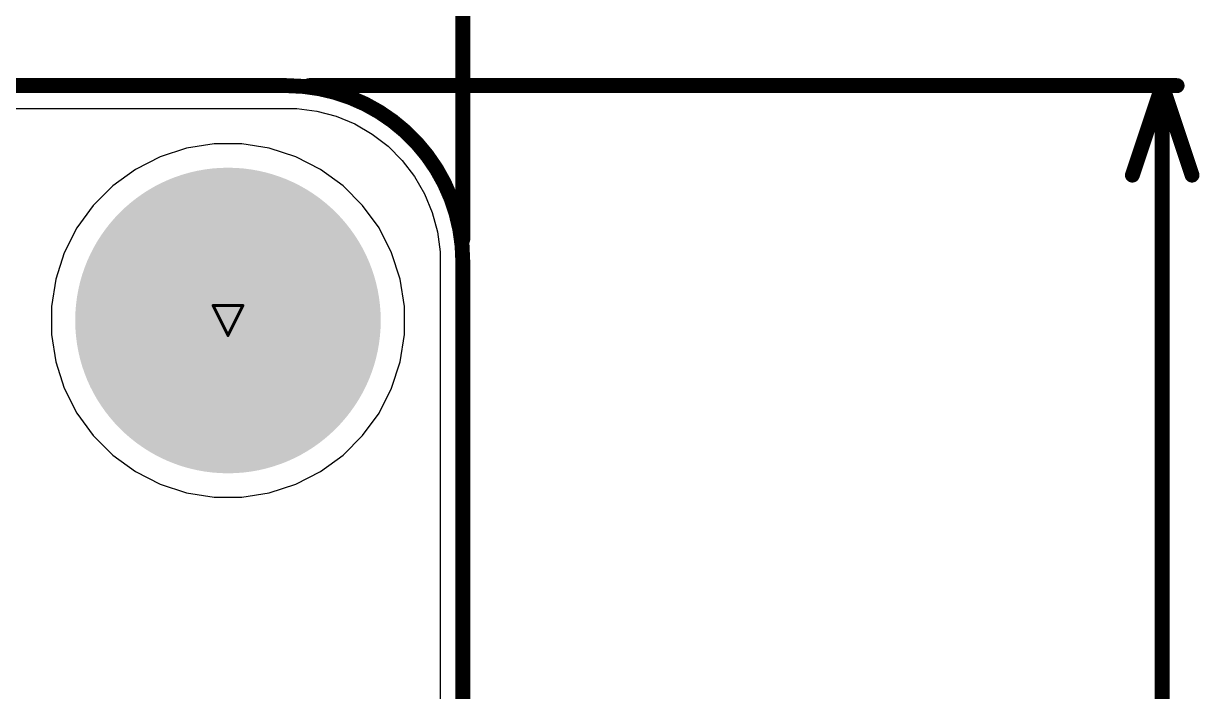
# Model space of a CAD drawing. Header units: inches. Extents: x -25 to 209, y 65 to 158.
# Drawn here: x 68.72 to 88.75, y 109 to 120.38 of the extents above; entities that cross this region are included whole.
import ezdxf

# ---------------------------------------------------------------- set-up
doc = ezdxf.new("R2010")
doc.units = ezdxf.units.IN
for name, color, linetype in [('Board Outline', 216, 'Continuous'), ('Bottom Layer', 5, 'Continuous'), ('Bottom Solder', 6, 'Continuous'), ('Dimensions', 6, 'Continuous'), ('Drill Drawing', 1, 'Continuous'), ('Multi-Layer', 9, 'Continuous'), ('Pad Holes', 156, 'Continuous'), ('Top Layer', 1, 'Continuous'), ('Top Solder', 216, 'Continuous')]:
    doc.layers.add(name, color=color, linetype=linetype)

msp = doc.modelspace()

# ---------------------------------------------------------------- hatches: boundary and pattern name
at = {"layer": 'Bottom Layer'}
h = msp.add_hatch(color=5, dxfattribs=at)
edge = h.paths.add_edge_path()
edge.add_arc((72.2, 115.32), 2.5, 0, 360)
at = {"layer": 'Bottom Solder'}
h = msp.add_hatch(color=6, dxfattribs=at)
edge = h.paths.add_edge_path()
edge.add_arc((72.2, 115.32), 2.602, 0, 360)
at = {"layer": 'Multi-Layer'}
h = msp.add_hatch(color=9, dxfattribs=at)
edge = h.paths.add_edge_path()
edge.add_arc((72.2, 115.32), 2.5, 0, 360)
at = {"layer": 'Pad Holes'}
h = msp.add_hatch(color=7, dxfattribs=at)
edge = h.paths.add_edge_path()
edge.add_arc((72.2, 115.32), 1.5, 0, 360)
at = {"layer": 'Top Layer'}
h = msp.add_hatch(color=1, dxfattribs=at)
edge = h.paths.add_edge_path()
edge.add_arc((72.2, 115.32), 2.5, 0, 360)
at = {"layer": 'Top Solder'}
h = msp.add_hatch(color=216, dxfattribs=at)
edge = h.paths.add_edge_path()
edge.add_arc((72.2, 115.32), 2.602, 0, 360)

# ---------------------------------------------------------------- linework, layer by layer
at = {"layer": 'Board Outline'}
for points in [[(-20.8, 119.32, 0.254, 0.254, 0), (73.2, 119.32, 0.254, 0.254, 0)], [(73.2, 119.32, 0.254, 0.254, -0.414214), (76.2, 116.32, 0.254, 0.254, 0)], [(76.2, 68.32, 0.254, 0.254, 0), (76.2, 116.32, 0.254, 0.254, 0)]]:
    msp.add_lwpolyline(points, format="xyseb", dxfattribs=at)
for points in [[(73.137, 119.32, 0.127, 0.127, 1), (73.264, 119.32, 0.127, 0.127, 1)], [(73.137, 119.32, 0.127, 0.127, 1), (73.264, 119.32, 0.127, 0.127, 1)], [(76.136, 116.32, 0.127, 0.127, 1), (76.263, 116.32, 0.127, 0.127, 1)], [(76.136, 116.32, 0.127, 0.127, 1), (76.263, 116.32, 0.127, 0.127, 1)]]:
    msp.add_lwpolyline(points, format="xyseb", close=True, dxfattribs=at)
at = {"layer": 'Bottom Layer'}
for p, q in [((-2.834, 118.932), (73.371, 118.932)), ((73.371, 118.932), (73.711, 118.887)), ((73.711, 118.887), (74.041, 118.798)), ((74.041, 118.798), (74.358, 118.667)), ((74.358, 118.667), (74.654, 118.496)), ((74.654, 118.496), (74.926, 118.288)), ((71.496, 118.254), (71.045, 118.108)), ((71.963, 118.328), (71.496, 118.254)), ((72.437, 118.328), (71.963, 118.328)), ((72.904, 118.254), (72.437, 118.328)), ((73.355, 118.108), (72.904, 118.254)), ((74.926, 118.288), (75.168, 118.046)), ((71.045, 118.108), (70.623, 117.893)), ((73.777, 117.893), (73.355, 118.108)), ((75.168, 118.046), (75.376, 117.774)), ((70.623, 117.893), (70.24, 117.614)), ((74.16, 117.614), (73.777, 117.893)), ((70.24, 117.614), (69.906, 117.28)), ((74.494, 117.28), (74.16, 117.614)), ((75.376, 117.774), (75.547, 117.478)), ((75.547, 117.478), (75.678, 117.161)), ((69.906, 117.28), (69.627, 116.897)), ((74.773, 116.897), (74.494, 117.28)), ((75.678, 117.161), (75.767, 116.831)), ((69.627, 116.897), (69.412, 116.475)), ((74.988, 116.475), (74.773, 116.897)), ((75.767, 116.831), (75.812, 116.491)), ((69.412, 116.475), (69.266, 116.024)), ((75.134, 116.024), (74.988, 116.475)), ((75.812, 116.491), (75.812, 116.32)), ((75.812, 116.32), (75.812, 68.32)), ((69.266, 116.024), (69.192, 115.557)), ((75.208, 115.557), (75.134, 116.024)), ((69.192, 115.557), (69.192, 115.083)), ((75.208, 115.083), (75.208, 115.557)), ((69.192, 115.083), (69.266, 114.616)), ((75.134, 114.616), (75.208, 115.083)), ((69.266, 114.616), (69.412, 114.165)), ((74.988, 114.165), (75.134, 114.616)), ((69.412, 114.165), (69.627, 113.743)), ((74.773, 113.743), (74.988, 114.165)), ((69.627, 113.743), (69.906, 113.36)), ((74.494, 113.36), (74.773, 113.743)), ((69.906, 113.36), (70.24, 113.026)), ((74.16, 113.026), (74.494, 113.36)), ((70.24, 113.026), (70.623, 112.747)), ((73.777, 112.747), (74.16, 113.026)), ((70.623, 112.747), (71.045, 112.532)), ((73.355, 112.532), (73.777, 112.747)), ((71.045, 112.532), (71.496, 112.386)), ((71.496, 112.386), (71.963, 112.312)), ((72.437, 112.312), (72.904, 112.386)), ((72.904, 112.386), (73.355, 112.532)), ((71.963, 112.312), (72.437, 112.312))]:
    msp.add_line(p, q, dxfattribs=at)
at = {"layer": 'Dimensions'}
for points in [[(76.2, 116.701, 0.254, 0.254, 0), (76.2, 129.54, 0.254, 0.254, 0)], [(73.581, 119.32, 0.254, 0.254, 0), (88.367, 119.32, 0.254, 0.254, 0)], [(87.605, 117.796, 0.254, 0.254, 0), (88.113, 119.32, 0.254, 0.254, 0)], [(88.113, 119.32, 0.254, 0.254, 0), (88.621, 117.796, 0.254, 0.254, 0)], [(88.113, 97.271, 0.254, 0.254, 0), (88.113, 119.32, 0.254, 0.254, 0)]]:
    msp.add_lwpolyline(points, format="xyseb", dxfattribs=at)
for points in [[(73.518, 119.32, 0.127, 0.127, 1), (73.645, 119.32, 0.127, 0.127, 1)], [(88.049, 119.32, 0.127, 0.127, 1), (88.176, 119.32, 0.127, 0.127, 1)], [(88.049, 119.32, 0.127, 0.127, 1), (88.176, 119.32, 0.127, 0.127, 1)], [(88.049, 119.32, 0.127, 0.127, 1), (88.176, 119.32, 0.127, 0.127, 1)], [(88.303, 119.32, 0.127, 0.127, 1), (88.43, 119.32, 0.127, 0.127, 1)], [(87.541, 117.796, 0.127, 0.127, 1), (87.668, 117.796, 0.127, 0.127, 1)], [(88.557, 117.796, 0.127, 0.127, 1), (88.684, 117.796, 0.127, 0.127, 1)], [(76.136, 116.701, 0.127, 0.127, 1), (76.263, 116.701, 0.127, 0.127, 1)]]:
    msp.add_lwpolyline(points, format="xyseb", close=True, dxfattribs=at)
at = {"layer": 'Drill Drawing'}
for points in [[(71.946, 115.574, 0.0508, 0.0508, 0), (72.454, 115.574, 0.0508, 0.0508, 0)], [(71.946, 115.574, 0.0508, 0.0508, 0), (72.2, 115.066, 0.0508, 0.0508, 0)], [(72.2, 115.066, 0.0508, 0.0508, 0), (72.454, 115.574, 0.0508, 0.0508, 0)]]:
    msp.add_lwpolyline(points, format="xyseb", dxfattribs=at)
for points in [[(71.933, 115.574, 0.0254, 0.0254, 1), (71.959, 115.574, 0.0254, 0.0254, 1)], [(71.933, 115.574, 0.0254, 0.0254, 1), (71.959, 115.574, 0.0254, 0.0254, 1)], [(72.441, 115.574, 0.0254, 0.0254, 1), (72.467, 115.574, 0.0254, 0.0254, 1)], [(72.441, 115.574, 0.0254, 0.0254, 1), (72.467, 115.574, 0.0254, 0.0254, 1)], [(72.187, 115.066, 0.0254, 0.0254, 1), (72.213, 115.066, 0.0254, 0.0254, 1)], [(72.187, 115.066, 0.0254, 0.0254, 1), (72.213, 115.066, 0.0254, 0.0254, 1)]]:
    msp.add_lwpolyline(points, format="xyseb", close=True, dxfattribs=at)
at = {"layer": 'Top Layer'}
for p, q in [((61.059, 118.932), (73.371, 118.932)), ((73.371, 118.932), (73.711, 118.887)), ((73.711, 118.887), (74.041, 118.798)), ((74.041, 118.798), (74.358, 118.667)), ((74.358, 118.667), (74.654, 118.496)), ((74.654, 118.496), (74.926, 118.288)), ((71.496, 118.254), (71.045, 118.108)), ((71.963, 118.328), (71.496, 118.254)), ((72.437, 118.328), (71.963, 118.328)), ((72.904, 118.254), (72.437, 118.328)), ((73.355, 118.108), (72.904, 118.254)), ((74.926, 118.288), (75.168, 118.046)), ((71.045, 118.108), (70.623, 117.893)), ((73.777, 117.893), (73.355, 118.108)), ((75.168, 118.046), (75.376, 117.774)), ((70.623, 117.893), (70.24, 117.614)), ((74.16, 117.614), (73.777, 117.893)), ((70.24, 117.614), (69.906, 117.28)), ((74.494, 117.28), (74.16, 117.614)), ((75.376, 117.774), (75.547, 117.478)), ((75.547, 117.478), (75.678, 117.161)), ((69.906, 117.28), (69.627, 116.897)), ((74.773, 116.897), (74.494, 117.28)), ((75.678, 117.161), (75.767, 116.831)), ((69.627, 116.897), (69.412, 116.475)), ((74.988, 116.475), (74.773, 116.897)), ((75.767, 116.831), (75.812, 116.491)), ((69.412, 116.475), (69.266, 116.024)), ((75.134, 116.024), (74.988, 116.475)), ((75.812, 116.491), (75.812, 116.32)), ((75.812, 116.32), (75.812, 68.32)), ((69.266, 116.024), (69.192, 115.557)), ((75.208, 115.557), (75.134, 116.024)), ((69.192, 115.557), (69.192, 115.083)), ((75.208, 115.083), (75.208, 115.557)), ((69.192, 115.083), (69.266, 114.616)), ((75.134, 114.616), (75.208, 115.083)), ((69.266, 114.616), (69.412, 114.165)), ((74.988, 114.165), (75.134, 114.616)), ((69.412, 114.165), (69.627, 113.743)), ((74.773, 113.743), (74.988, 114.165)), ((69.627, 113.743), (69.906, 113.36)), ((74.494, 113.36), (74.773, 113.743)), ((69.906, 113.36), (70.24, 113.026)), ((74.16, 113.026), (74.494, 113.36)), ((70.24, 113.026), (70.623, 112.747)), ((73.777, 112.747), (74.16, 113.026)), ((70.623, 112.747), (71.045, 112.532)), ((73.355, 112.532), (73.777, 112.747)), ((71.045, 112.532), (71.496, 112.386)), ((71.496, 112.386), (71.963, 112.312)), ((72.437, 112.312), (72.904, 112.386)), ((72.904, 112.386), (73.355, 112.532)), ((71.963, 112.312), (72.437, 112.312))]:
    msp.add_line(p, q, dxfattribs=at)

doc.saveas('drawing.dxf')
